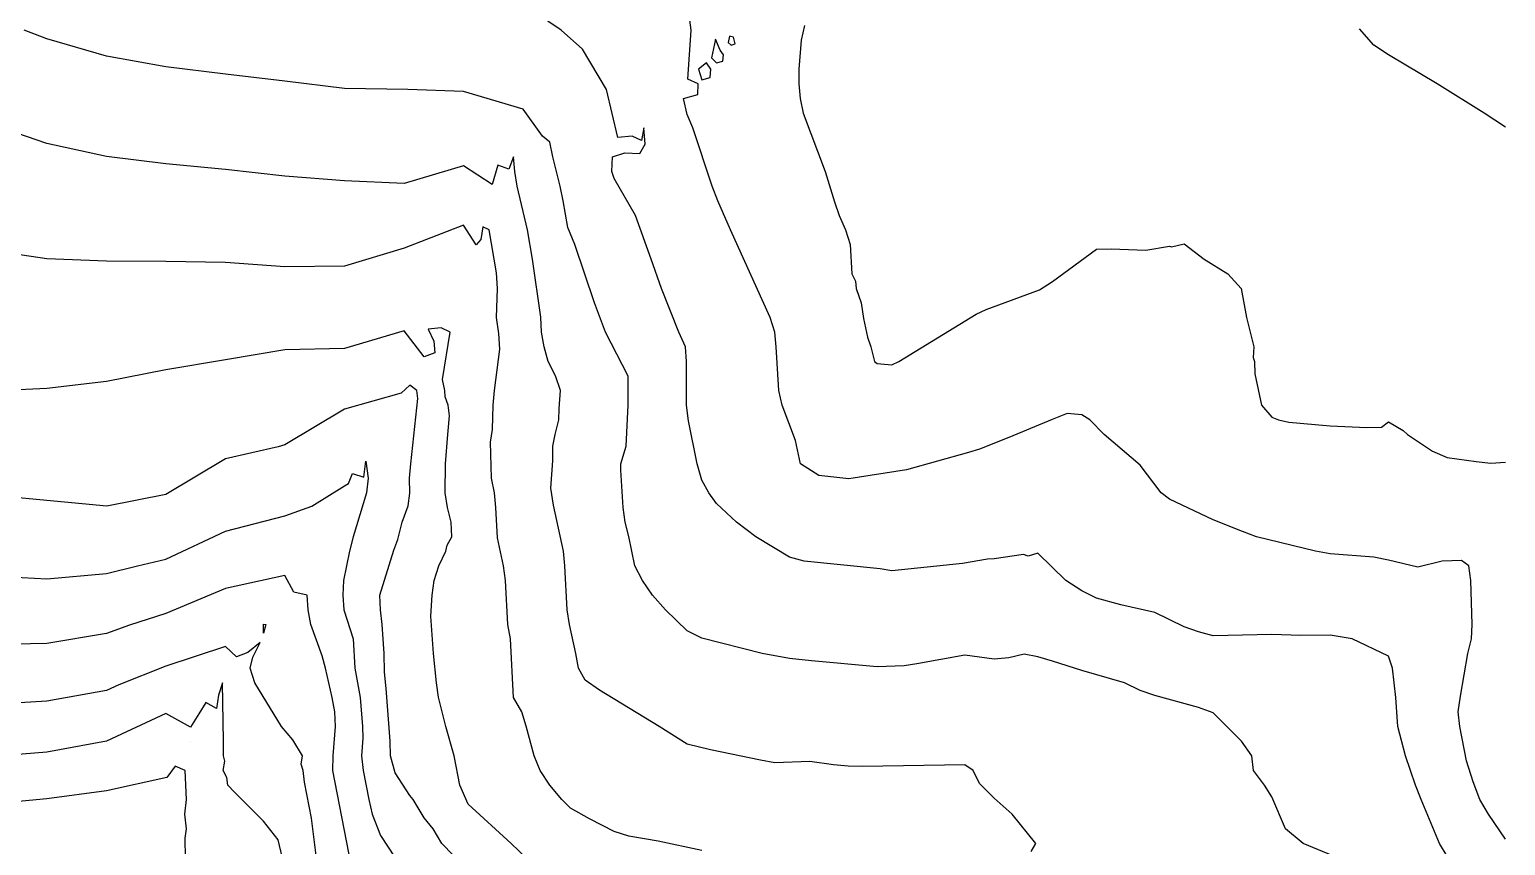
# Model space of a CAD drawing. Extents: x 4990 to 7010, y 3990 to 6010.
# Drawn here: x 6000 to 7010, y 4729 to 5287 of the extents above; entities that cross this region are included whole.
import ezdxf

# ---------------------------------------------------------------- set-up
doc = ezdxf.new("R2010")
doc.units = 0
doc.layers.add('Lines', color=7, linetype='Continuous')

msp = doc.modelspace()

# ---------------------------------------------------------------- linework, layer by layer
at = {"layer": 'Lines', "color": 0}
for p, q in [((6452.542, 5286.871, 225), (6447.448, 5327.619, 225)), ((6363.723, 5286.871, 215), (6337.619, 5304.38, 215)), ((6011.633, 5280.822, 205), (5996.034, 5286.871, 205)), ((6378.367, 5273.818, 215), (6363.723, 5286.871, 215)), ((6450.441, 5253.253, 225), (6452.542, 5286.871, 225)), ((6530.241, 5290, 235), (6527.867, 5280, 235)), ((6920, 5276.619, 245), (6910, 5287.575, 245)), ((6052.381, 5269.043, 205), (6011.633, 5280.822, 205)), ((6394.603, 5246.123, 215), (6378.367, 5273.818, 215)), ((6469.237, 5280.531, 225), (6466.563, 5267.854, 225)), ((6472.424, 5273.002, 225), (6469.237, 5280.531, 225)), ((6478.842, 5282.703, 225), (6477.881, 5278.314, 225)), ((6477.881, 5278.314, 225), (6480, 5276.544, 225)), ((6481.584, 5282.003, 225), (6478.842, 5282.703, 225)), ((6480, 5276.544, 225), (6482.684, 5277.316, 225)), ((6482.684, 5277.316, 225), (6481.584, 5282.003, 225)), ((6527.867, 5280, 235), (6526.401, 5260, 235)), ((6930.015, 5270, 245), (6920, 5276.619, 245)), ((6093.129, 5261.721, 205), (6052.381, 5269.043, 205)), ((6463.066, 5264.478, 225), (6457.558, 5260.159, 225)), ((6466.135, 5260, 225), (6463.066, 5264.478, 225)), ((6466.563, 5267.854, 225), (6470, 5264.49, 225)), ((6470, 5264.49, 225), (6474.38, 5265.62, 225)), ((6474.743, 5270, 225), (6472.424, 5273.002, 225)), ((6474.38, 5265.62, 225), (6474.743, 5270, 225)), ((6963.177, 5250, 245), (6930.015, 5270, 245)), ((6133.877, 5256.628, 205), (6093.129, 5261.721, 205)), ((6174.626, 5251.853, 205), (6133.877, 5256.628, 205)), ((6457.399, 5250, 225), (6450.441, 5253.253, 225)), ((6457.558, 5260.159, 225), (6460, 5252.872, 225)), ((6460, 5252.872, 225), (6465.714, 5254.286, 225)), ((6465.714, 5254.286, 225), (6466.135, 5260, 225)), ((6526.401, 5260, 235), (6526.423, 5250, 235)), ((6215.374, 5246.759, 205), (6174.626, 5251.853, 205)), ((6258.669, 5246.123, 205), (6215.374, 5246.759, 205)), ((6296.871, 5244.849, 205), (6258.669, 5246.123, 205)), ((6337.619, 5232.752, 205), (6296.871, 5244.849, 205)), ((6402.547, 5213.323, 215), (6394.603, 5246.123, 215)), ((6457.196, 5242.804, 225), (6457.399, 5250, 225)), ((6526.423, 5250, 235), (6527.321, 5240, 235)), ((6995.496, 5230, 245), (6963.177, 5250, 245)), ((6447.369, 5240, 225), (6457.196, 5242.804, 225)), ((6450, 5229.027, 225), (6447.369, 5240, 225)), ((6527.321, 5240, 235), (6529.326, 5230, 235)), ((6011.633, 5209.194, 195), (5970.884, 5223.202, 195)), ((6350.954, 5214.254, 205), (6337.619, 5232.752, 205)), ((6453.818, 5220, 225), (6450, 5229.027, 225)), ((6529.326, 5230, 235), (6544.259, 5190, 235)), ((7010, 5220.453, 245), (6995.496, 5230, 245)), ((6355.83, 5210, 205), (6350.954, 5214.254, 205)), ((6412.229, 5214.201, 215), (6402.547, 5213.323, 215)), ((6418.614, 5211.333, 215), (6412.229, 5214.201, 215)), ((6420.183, 5219.817, 215), (6418.614, 5211.333, 215)), ((6421.178, 5208.822, 215), (6420.183, 5219.817, 215)), ((6467.047, 5180, 225), (6453.818, 5220, 225)), ((6052.381, 5200.281, 195), (6011.633, 5209.194, 195)), ((6357.973, 5200, 205), (6355.83, 5210, 205)), ((6398.902, 5200, 215), (6407.151, 5202.849, 215)), ((6407.151, 5202.849, 215), (6417.565, 5202.435, 215)), ((6417.565, 5202.435, 215), (6421.178, 5208.822, 215)), ((6093.129, 5195.187, 195), (6052.381, 5200.281, 195)), ((6133.877, 5191.367, 195), (6093.129, 5195.187, 195)), ((6296.871, 5193.914, 195), (6256.123, 5181.816, 195)), ((6316.546, 5181.155, 195), (6296.871, 5193.914, 195)), ((6320.368, 5194.299, 195), (6316.546, 5181.155, 195)), ((6327.87, 5191.512, 195), (6320.368, 5194.299, 195)), ((6331.152, 5200, 195), (6327.87, 5191.512, 195)), ((6331.979, 5190, 195), (6331.152, 5200, 195)), ((6362.916, 5180, 205), (6357.973, 5200, 205)), ((6398.286, 5190, 215), (6398.902, 5200, 215)), ((6174.626, 5186.91, 195), (6133.877, 5191.367, 195)), ((6215.374, 5183.727, 195), (6174.626, 5186.91, 195)), ((6256.123, 5181.816, 195), (6215.374, 5183.727, 195)), ((6333.436, 5180, 195), (6331.979, 5190, 195)), ((6400, 5185.208, 215), (6398.286, 5190, 215)), ((6414.47, 5160, 215), (6400, 5185.208, 215)), ((6544.259, 5190, 235), (6550.814, 5169.186, 235)), ((6340.558, 5150, 195), (6333.436, 5180, 195)), ((6365.036, 5170, 205), (6362.916, 5180, 205)), ((6470.865, 5170, 225), (6467.047, 5180, 225)), ((6368.244, 5151.756, 205), (6365.036, 5170, 205)), ((6479.53, 5150, 225), (6470.865, 5170, 225)), ((6550.814, 5169.186, 235), (6554.033, 5160, 235)), ((6296.871, 5153.166, 185), (6256.123, 5137.566, 185)), ((6305.403, 5139.86, 185), (6296.871, 5153.166, 185)), ((6310.11, 5152.193, 185), (6308.657, 5143.508, 185)), ((6314.476, 5150, 185), (6310.11, 5152.193, 185)), ((6425.313, 5130, 215), (6414.47, 5160, 215)), ((6554.033, 5160, 235), (6558.264, 5150, 235)), ((6308.657, 5143.508, 185), (6305.403, 5139.86, 185)), ((6319.37, 5120.63, 185), (6314.476, 5150, 185)), ((6343.943, 5130, 195), (6340.558, 5150, 195)), ((6372.967, 5140, 205), (6368.244, 5151.756, 205)), ((6506.699, 5090, 225), (6479.53, 5150, 225)), ((6558.264, 5150, 235), (6561.525, 5140, 235)), ((6011.633, 5130.245, 185), (5970.884, 5136.293, 185)), ((6256.123, 5137.566, 185), (6215.374, 5125.151, 185)), ((6386.513, 5100, 205), (6372.967, 5140, 205)), ((6561.525, 5140, 235), (6562.543, 5120, 235)), ((6700, 5114.66, 235), (6730, 5136.767, 235)), ((6730, 5136.767, 235), (6740, 5137.13, 235)), ((6740, 5137.13, 235), (6763.949, 5136.051, 235)), ((6763.949, 5136.051, 235), (6780, 5138.887, 235)), ((6780, 5138.887, 235), (6781.513, 5138.487, 235)), ((6781.513, 5138.487, 235), (6790, 5140.47, 235)), ((6790, 5140.47, 235), (6803.715, 5130, 235)), ((6052.381, 5128.653, 185), (6011.633, 5130.245, 185)), ((6093.129, 5128.334, 185), (6052.381, 5128.653, 185)), ((6133.877, 5127.698, 185), (6093.129, 5128.334, 185)), ((6174.626, 5124.833, 185), (6133.877, 5127.698, 185)), ((6215.374, 5125.151, 185), (6174.626, 5124.833, 185)), ((6349.693, 5090.307, 195), (6343.943, 5130, 195)), ((6432.234, 5110, 215), (6425.313, 5130, 215)), ((6803.715, 5130, 235), (6820.077, 5120, 235)), ((6320.102, 5109.898, 185), (6319.37, 5120.63, 185)), ((6562.543, 5120, 235), (6565.088, 5114.912, 235)), ((6565.088, 5114.912, 235), (6565.515, 5110, 235)), ((6690.972, 5109.028, 235), (6700, 5114.66, 235)), ((6820.077, 5120, 235), (6828.995, 5110, 235)), ((6319.483, 5090, 185), (6320.102, 5109.898, 185)), ((6444.093, 5080, 215), (6432.234, 5110, 215)), ((6565.515, 5110, 235), (6568.948, 5100, 235)), ((6654.478, 5095.522, 235), (6690.972, 5109.028, 235)), ((6828.995, 5110, 235), (6832.8, 5090, 235)), ((6394.091, 5080, 205), (6386.513, 5100, 205)), ((6568.948, 5100, 235), (6570.678, 5089.322, 235)), ((6594.729, 5060, 235), (6647.609, 5092.391, 235)), ((6647.609, 5092.391, 235), (6654.478, 5095.522, 235)), ((6281.644, 5082.93, 175), (6272.549, 5082.092, 175)), ((6272.549, 5082.092, 175), (6276.612, 5073.967, 175)), ((6287.782, 5080, 175), (6281.644, 5082.93, 175)), ((6320.979, 5079.021, 185), (6319.483, 5090, 185)), ((6350.109, 5080, 195), (6349.693, 5090.307, 195)), ((6509.903, 5080.097, 225), (6506.699, 5090, 225)), ((6570.678, 5089.322, 235), (6573.381, 5076.619, 235)), ((6832.8, 5090, 235), (6837.699, 5070, 235)), ((6256.123, 5080.901, 175), (6215.374, 5068.804, 175)), ((6269.991, 5063.049, 175), (6256.123, 5080.901, 175)), ((6276.612, 5073.967, 175), (6277.304, 5065.839, 175)), ((6282.382, 5047.618, 175), (6287.782, 5080, 175)), ((6321.718, 5068.282, 185), (6320.979, 5079.021, 185)), ((6351.927, 5070, 195), (6350.109, 5080, 195)), ((6409.483, 5050, 205), (6394.091, 5080, 205)), ((6448.841, 5070, 215), (6444.093, 5080, 215)), ((6510.777, 5070, 225), (6509.903, 5080.097, 225)), ((6573.381, 5076.619, 235), (6575.698, 5070, 235)), ((6174.626, 5067.849, 175), (6133.877, 5061.164, 175)), ((6215.374, 5068.804, 175), (6174.626, 5067.849, 175)), ((6277.304, 5065.839, 175), (6269.991, 5063.049, 175)), ((6318.089, 5040, 185), (6321.718, 5068.282, 185)), ((6354.773, 5060, 195), (6351.927, 5070, 195)), ((6449.53, 5060, 215), (6448.841, 5070, 215)), ((6512.716, 5040, 225), (6510.777, 5070, 225)), ((6575.698, 5070, 235), (6578.181, 5060, 235)), ((6837.699, 5070, 235), (6837.378, 5062.622, 235)), ((6837.378, 5062.622, 235), (6838.18, 5060, 235)), ((6093.129, 5054.16, 175), (6052.381, 5046.201, 175)), ((6133.877, 5061.164, 175), (6093.129, 5054.16, 175)), ((6359.798, 5050.202, 195), (6354.773, 5060, 195)), ((6449.43, 5030, 215), (6449.53, 5060, 215)), ((6578.181, 5060, 235), (6580, 5058.604, 235)), ((6580, 5058.604, 235), (6590, 5057.691, 235)), ((6590, 5057.691, 235), (6594.729, 5060, 235)), ((6838.18, 5060, 235), (6838.496, 5051.504, 235)), ((6838.496, 5051.504, 235), (6843.052, 5030, 235)), ((6011.633, 5041.426, 175), (5970.884, 5039.516, 175)), ((6052.381, 5046.201, 175), (6011.633, 5041.426, 175)), ((6260.049, 5043.663, 165), (6254.193, 5038.336, 165)), ((6264.774, 5040, 165), (6260.049, 5043.663, 165)), ((6284.14, 5040, 175), (6282.382, 5047.618, 175)), ((6363.199, 5040, 195), (6359.798, 5050.202, 195)), ((6409.449, 5030, 205), (6409.483, 5050, 205)), ((6254.193, 5038.336, 165), (6215.374, 5027.419, 165)), ((6260.716, 4990, 165), (6265.496, 5034.504, 165)), ((6265.496, 5034.504, 165), (6264.774, 5040, 165)), ((6284.302, 5035.698, 175), (6284.14, 5040, 175)), ((6286.244, 5030, 175), (6284.302, 5035.698, 175)), ((6317.205, 5030, 185), (6318.089, 5040, 185)), ((6362.316, 5027.684, 195), (6363.199, 5040, 195)), ((6514.827, 5030, 225), (6512.716, 5040, 225)), ((6215.374, 5027.419, 165), (6174.626, 5002.906, 165)), ((6285.994, 5010, 175), (6287.295, 5022.705, 175)), ((6287.295, 5022.705, 175), (6286.244, 5030, 175)), ((6316.67, 5013.33, 185), (6317.205, 5030, 185)), ((6362.097, 5020, 195), (6362.316, 5027.684, 195)), ((6408.064, 5001.936, 205), (6409.449, 5030, 205)), ((6450.78, 5019.22, 215), (6449.43, 5030, 215)), ((6524.136, 5005.864, 225), (6514.827, 5030, 225)), ((6710, 5024.362, 225), (6699.665, 5020.335, 225)), ((6720, 5023.463, 225), (6710, 5024.362, 225)), ((6725.514, 5020, 225), (6720, 5023.463, 225)), ((6843.052, 5030, 235), (6850, 5021.948, 235)), ((6850, 5021.948, 235), (6854.603, 5020, 235)), ((6315.271, 5004.729, 185), (6316.67, 5013.33, 185)), ((6359.483, 5010, 195), (6362.097, 5020, 195)), ((6456.77, 4990, 215), (6450.78, 5019.22, 215)), ((6699.665, 5020.335, 225), (6670, 5007.831, 225)), ((6735.312, 5010, 225), (6725.514, 5020, 225)), ((6854.603, 5020, 235), (6861.674, 5018.326, 235)), ((6861.674, 5018.326, 235), (6890, 5015.888, 235)), ((6890, 5015.888, 235), (6915.129, 5014.871, 235)), ((6915.129, 5014.871, 235), (6925.078, 5014.922, 235)), ((6925.078, 5014.922, 235), (6930, 5018.578, 235)), ((6930, 5018.578, 235), (6940, 5012.635, 235)), ((6940, 5012.635, 235), (6943.029, 5010, 235)), ((6169.851, 5001.633, 165), (6133.877, 4993.356, 165)), ((6174.626, 5002.906, 165), (6169.851, 5001.633, 165)), ((6284.567, 4990, 175), (6285.994, 5010, 175)), ((6316.094, 4980, 185), (6315.271, 5004.729, 185)), ((6357.997, 5002.003, 195), (6359.483, 5010, 195)), ((6358.022, 4991.978, 195), (6357.997, 5002.003, 195)), ((6404.542, 4990, 205), (6408.064, 5001.936, 205)), ((6527.552, 4990, 225), (6524.136, 5005.864, 225)), ((6670, 5007.831, 225), (6650.083, 4999.917, 225)), ((6760, 4989.04, 225), (6735.312, 5010, 225)), ((6943.029, 5010, 235), (6960, 4998.527, 235)), ((6133.877, 4993.356, 165), (6093.129, 4968.843, 165)), ((6228.67, 4980.867, 155), (6230, 4991.675, 155)), ((6230, 4991.675, 155), (6231.638, 4980, 155)), ((6356.702, 4973.298, 195), (6358.022, 4991.978, 195)), ((6642.399, 4997.601, 225), (6600, 4985.701, 225)), ((6650.083, 4999.917, 225), (6642.399, 4997.601, 225)), ((6960, 4998.527, 235), (6970, 4994.184, 235)), ((6970, 4994.184, 235), (6990, 4991.395, 235)), ((6990, 4991.395, 235), (7000, 4990.367, 235)), ((7000, 4990.367, 235), (7010, 4990.966, 235)), ((6218.073, 4976.473, 155), (6220.766, 4983.177, 155)), ((6220.766, 4983.177, 155), (6228.67, 4980.867, 155)), ((6259.896, 4980.104, 165), (6260.716, 4990, 165)), ((6284.16, 4970, 175), (6284.567, 4990, 175)), ((6404.478, 4985.522, 205), (6404.542, 4990, 205)), ((6406.025, 4960, 205), (6404.478, 4985.522, 205)), ((6460, 4978.603, 215), (6456.77, 4990, 215)), ((6540, 4981.858, 225), (6527.552, 4990, 225)), ((6560.485, 4979.515, 225), (6540, 4981.858, 225)), ((6600, 4985.701, 225), (6560.485, 4979.515, 225)), ((6774.345, 4970, 225), (6760, 4989.04, 225)), ((6193.09, 4960.884, 155), (6215.374, 4974.892, 155)), ((6215.374, 4974.892, 155), (6218.073, 4976.473, 155)), ((6231.638, 4980, 155), (6230.506, 4970, 155)), ((6260.181, 4969.819, 165), (6259.896, 4980.104, 165)), ((6317.965, 4970, 185), (6316.094, 4980, 185)), ((6358.39, 4961.61, 195), (6356.702, 4973.298, 195)), ((6464.77, 4970, 215), (6460, 4978.603, 215)), ((6052.699, 4960.884, 165), (5970.884, 4968.525, 165)), ((6093.129, 4968.843, 165), (6052.699, 4960.884, 165)), ((6174.626, 4954.199, 155), (6193.09, 4960.884, 155)), ((6230.506, 4970, 155), (6221.412, 4940, 155)), ((6254.761, 4950, 165), (6258.858, 4961.142, 165)), ((6258.858, 4961.142, 165), (6260.181, 4969.819, 165)), ((6285.92, 4960, 175), (6284.16, 4970, 175)), ((6318.952, 4960, 185), (6317.965, 4970, 185)), ((6365.23, 4930, 195), (6358.39, 4961.61, 195)), ((6470, 4962.829, 215), (6464.77, 4970, 215)), ((6483.703, 4950, 215), (6470, 4962.829, 215)), ((6780, 4965.766, 225), (6774.345, 4970, 225)), ((6810, 4951.587, 225), (6780, 4965.766, 225)), ((6133.877, 4943.694, 155), (6174.626, 4954.199, 155)), ((6288.421, 4950, 175), (6285.92, 4960, 175)), ((6320, 4939.13, 185), (6318.952, 4960, 185)), ((6407.428, 4950, 205), (6406.025, 4960, 205)), ((6830, 4943.516, 225), (6810, 4951.587, 225)), ((6093.129, 4924.593, 155), (6133.877, 4943.694, 155)), ((6221.412, 4940, 155), (6218.88, 4930, 155)), ((6251.799, 4938.201, 165), (6254.761, 4950, 165)), ((6285.709, 4934.291, 175), (6288.777, 4940, 175)), ((6288.777, 4940, 175), (6288.421, 4950, 175)), ((6409.966, 4940.034, 205), (6407.428, 4950, 205)), ((6414.18, 4920, 205), (6409.966, 4940.034, 205)), ((6496.946, 4940, 215), (6483.703, 4950, 215)), ((6520, 4926.048, 215), (6496.946, 4940, 215)), ((6839.573, 4940, 225), (6830, 4943.516, 225)), ((6880, 4930.2, 225), (6839.573, 4940, 225)), ((6218.88, 4930, 155), (6214.759, 4910, 155)), ((6239.661, 4900, 165), (6249.231, 4930.769, 165)), ((6249.231, 4930.769, 165), (6251.799, 4938.201, 165)), ((6279.898, 4920, 175), (6284.724, 4930, 175)), ((6284.724, 4930, 175), (6285.709, 4934.291, 175)), ((6324.14, 4920, 185), (6320, 4939.13, 185)), ((6366.259, 4920, 195), (6365.23, 4930, 195)), ((6890, 4928.247, 225), (6880, 4930.2, 225)), ((6052.381, 4914.724, 155), (6073.71, 4920.136, 155)), ((6073.71, 4920.136, 155), (6093.129, 4924.593, 155)), ((6276.826, 4910, 175), (6279.898, 4920, 175)), ((6325.609, 4910, 185), (6324.14, 4920, 185)), ((6367.75, 4890, 195), (6366.259, 4920, 195)), ((6419.25, 4910, 205), (6414.18, 4920, 205)), ((6530, 4923.356, 215), (6520, 4926.048, 215)), ((6581.945, 4918.055, 215), (6530, 4923.356, 215)), ((6638.272, 4921.728, 215), (6590, 4916.685, 215)), ((6655.404, 4924.596, 215), (6638.272, 4921.728, 215)), ((6660, 4924.941, 215), (6655.404, 4924.596, 215)), ((6680, 4927.809, 215), (6660, 4924.941, 215)), ((6683.237, 4926.763, 215), (6680, 4927.809, 215)), ((6690, 4928.671, 215), (6683.237, 4926.763, 215)), ((6709.166, 4910, 215), (6690, 4928.671, 215)), ((6920, 4925.894, 225), (6890, 4928.247, 225)), ((6930, 4923.876, 225), (6920, 4925.894, 225)), ((6950, 4919.157, 225), (6930, 4923.876, 225)), ((6966.654, 4923.346, 225), (6950, 4919.157, 225)), ((6980, 4923.75, 225), (6966.654, 4923.346, 225)), ((6984.862, 4920, 225), (6980, 4923.75, 225)), ((6986.319, 4910, 225), (6984.862, 4920, 225)), ((5970.884, 4913.451, 155), (6011.633, 4911.223, 155)), ((6011.633, 4911.223, 155), (6052.381, 4914.724, 155)), ((6174.626, 4913.451, 145), (6133.877, 4904.537, 145)), ((6180.655, 4901.93, 145), (6174.626, 4913.451, 145)), ((6214.759, 4910, 155), (6214.272, 4900, 155)), ((6275.373, 4900, 175), (6276.826, 4910, 175)), ((6327.238, 4880, 185), (6325.609, 4910, 185)), ((6426.109, 4900, 205), (6419.25, 4910, 205)), ((6590, 4916.685, 215), (6581.945, 4918.055, 215)), ((6720, 4902.842, 215), (6709.166, 4910, 215)), ((6987.179, 4880, 225), (6986.319, 4910, 225)), ((6133.877, 4904.537, 145), (6093.129, 4887.347, 145)), ((6189.916, 4900, 145), (6180.655, 4901.93, 145)), ((6190.472, 4890, 145), (6189.916, 4900, 145)), ((6214.272, 4900, 155), (6214.829, 4890, 155)), ((6240.072, 4890, 165), (6239.661, 4900, 165)), ((6274.467, 4885.533, 175), (6275.373, 4900, 175)), ((6434.972, 4890, 205), (6426.109, 4900, 205)), ((6730, 4897.915, 215), (6720, 4902.842, 215)), ((6192.374, 4880, 145), (6190.472, 4890, 145)), ((6214.829, 4890, 155), (6221.213, 4870, 155)), ((6241.191, 4880, 165), (6240.072, 4890, 165)), ((6369.373, 4880, 195), (6367.75, 4890, 195)), ((6450, 4875.673, 205), (6434.972, 4890, 205)), ((6746.714, 4893.286, 215), (6730, 4897.915, 215)), ((6770, 4888.056, 215), (6746.714, 4893.286, 215)), ((6068.298, 4879.388, 145), (6052.381, 4873.658, 145)), ((6093.129, 4887.347, 145), (6068.298, 4879.388, 145)), ((6159.959, 4880.029, 135), (6161.481, 4880, 135)), ((6160, 4874.06, 135), (6159.959, 4880.029, 135)), ((6161.481, 4880, 135), (6160, 4874.06, 135)), ((6200, 4858.461, 145), (6192.374, 4880, 145)), ((6242.48, 4860, 165), (6241.191, 4880, 165)), ((6276.255, 4860, 175), (6274.467, 4885.533, 175)), ((6329.091, 4870, 185), (6327.238, 4880, 185)), ((6373.738, 4860, 195), (6369.373, 4880, 195)), ((6790, 4878.196, 215), (6770, 4888.056, 215)), ((6986.823, 4870, 225), (6987.179, 4880, 225)), ((6052.381, 4873.658, 145), (6011.633, 4866.973, 145)), ((6221.213, 4870, 155), (6222.358, 4850, 155)), ((6331.117, 4830, 185), (6329.091, 4870, 185)), ((6460, 4870.507, 205), (6450, 4875.673, 205)), ((6501.248, 4860, 205), (6460, 4870.507, 205)), ((6800, 4874.854, 215), (6790, 4878.196, 215)), ((6810, 4872.25, 215), (6800, 4874.854, 215)), ((6850, 4873.055, 215), (6810, 4872.25, 215)), ((6870, 4872.286, 215), (6850, 4873.055, 215)), ((6890, 4872.512, 215), (6870, 4872.286, 215)), ((6905.074, 4870, 215), (6890, 4872.512, 215)), ((6930, 4858.222, 215), (6905.074, 4870, 215)), ((6984.336, 4860, 225), (6986.823, 4870, 225)), ((6011.633, 4866.973, 145), (5970.884, 4866.018, 145)), ((6133.877, 4864.744, 135), (6093.129, 4851.374, 135)), ((6141.56, 4857.745, 135), (6133.877, 4864.744, 135)), ((6149.281, 4860.762, 135), (6141.56, 4857.745, 135)), ((6157.639, 4867.639, 135), (6149.281, 4860.762, 135)), ((6152.523, 4857.477, 135), (6157.639, 4867.639, 135)), ((6242.727, 4847.273, 165), (6242.48, 4860, 165)), ((6278.262, 4840, 175), (6276.255, 4860, 175)), ((6375.589, 4850, 195), (6373.738, 4860, 195)), ((6520, 4856.522, 205), (6501.248, 4860, 205)), ((6680.472, 4859.528, 205), (6670, 4857.071, 205)), ((6690, 4857.758, 205), (6680.472, 4859.528, 205)), ((6979.215, 4830.785, 225), (6984.336, 4860, 225)), ((6093.129, 4851.374, 135), (6060.977, 4838.64, 135)), ((6150.745, 4850, 135), (6152.523, 4857.477, 135)), ((6154.058, 4840, 135), (6150.745, 4850, 135)), ((6202.344, 4850, 145), (6200, 4858.461, 145)), ((6206.833, 4830, 145), (6202.344, 4850, 145)), ((6222.358, 4850, 155), (6226.169, 4830, 155)), ((6380, 4841.699, 195), (6375.589, 4850, 195)), ((6535.035, 4854.965, 205), (6520, 4856.522, 205)), ((6580, 4850.827, 205), (6535.035, 4854.965, 205)), ((6598.457, 4851.543, 205), (6580, 4850.827, 205)), ((6607.093, 4852.907, 205), (6598.457, 4851.543, 205)), ((6640, 4858.888, 205), (6607.093, 4852.907, 205)), ((6660, 4856.27, 205), (6640, 4858.888, 205)), ((6670, 4857.071, 205), (6660, 4856.27, 205)), ((6700, 4854.887, 205), (6690, 4857.758, 205)), ((6720, 4848.344, 205), (6700, 4854.887, 205)), ((6932.755, 4850, 215), (6930, 4858.222, 215)), ((6935.058, 4830, 215), (6932.755, 4850, 215)), ((6131.969, 4840, 125), (6129.174, 4831.437, 125)), ((6132.604, 4800, 125), (6131.969, 4840, 125)), ((6172.182, 4810, 135), (6154.058, 4840, 135)), ((6243.881, 4836.119, 165), (6242.727, 4847.273, 165)), ((6279.758, 4830.242, 175), (6278.262, 4840, 175)), ((6390, 4834.867, 195), (6380, 4841.699, 195)), ((6749.279, 4840, 205), (6720, 4848.344, 205)), ((6760, 4834.744, 205), (6749.279, 4840, 205)), ((6052.381, 4834.819, 135), (6011.633, 4827.498, 135)), ((6060.977, 4838.64, 135), (6052.381, 4834.819, 135)), ((6129.174, 4831.437, 125), (6127.775, 4822.448, 125)), ((6208.762, 4820, 145), (6206.833, 4830, 145)), ((6226.169, 4830, 155), (6227.709, 4810, 155)), ((6246.607, 4800, 165), (6243.881, 4836.119, 165)), ((6284.802, 4810, 175), (6279.758, 4830.242, 175)), ((6336.729, 4820, 185), (6331.117, 4830, 185)), ((6430.722, 4810, 195), (6390, 4834.867, 195)), ((6770, 4831.379, 205), (6760, 4834.744, 205)), ((6800, 4823.049, 205), (6770, 4831.379, 205)), ((6936.216, 4810, 215), (6935.058, 4830, 215)), ((6977.597, 4820, 225), (6979.215, 4830.785, 225)), ((6011.633, 4827.498, 135), (5970.884, 4824.951, 135)), ((6093.129, 4818.902, 125), (6052.381, 4800.12, 125)), ((6109.955, 4809.725, 125), (6093.129, 4818.902, 125)), ((6120.436, 4826.453, 125), (6115.695, 4818.669, 125)), ((6127.775, 4822.448, 125), (6120.436, 4826.453, 125)), ((6209.13, 4810, 145), (6208.762, 4820, 145)), ((6339.754, 4810.246, 185), (6336.729, 4820, 185)), ((6810, 4819.421, 205), (6800, 4823.049, 205)), ((6829.254, 4800, 205), (6810, 4819.421, 205)), ((6978.831, 4810, 225), (6977.597, 4820, 225)), ((6115.695, 4818.669, 125), (6109.955, 4809.725, 125)), ((6180, 4800.869, 135), (6172.182, 4810, 135)), ((6207.721, 4790, 145), (6209.13, 4810, 145)), ((6227.709, 4810, 155), (6227.889, 4802.111, 155)), ((6290.429, 4790, 175), (6284.802, 4810, 175)), ((6345.218, 4790, 185), (6339.754, 4810.246, 185)), ((6450, 4797.978, 195), (6430.722, 4810, 195)), ((6941.682, 4790, 215), (6936.216, 4810, 215)), ((6983.398, 4786.602, 225), (6978.831, 4810, 225)), ((6052.381, 4800.12, 125), (6011.633, 4792.479, 125)), ((6109.806, 4800.131, 115), (6109.806, 4800.131, 115)), ((6132.486, 4790, 125), (6132.604, 4800, 125)), ((6186.513, 4790, 135), (6180, 4800.869, 135)), ((6227.889, 4802.111, 155), (6227.092, 4790, 155)), ((6246.866, 4790, 165), (6246.607, 4800, 165)), ((6836.456, 4790, 205), (6829.254, 4800, 205)), ((6011.633, 4792.479, 125), (5970.884, 4789.296, 125)), ((6133.558, 4786.442, 125), (6132.486, 4790, 125)), ((6185.669, 4784.331, 135), (6186.513, 4790, 135)), ((6207.324, 4780, 145), (6207.721, 4790, 145)), ((6227.092, 4790, 155), (6228.029, 4780, 155)), ((6250, 4778.266, 165), (6246.866, 4790, 165)), ((6294.229, 4770, 175), (6290.429, 4790, 175)), ((6349.306, 4780, 185), (6345.218, 4790, 185)), ((6465.886, 4794.114, 195), (6450, 4797.978, 195)), ((6500, 4787.124, 195), (6465.886, 4794.114, 195)), ((6837.529, 4780, 205), (6836.456, 4790, 205)), ((6948.405, 4770, 215), (6941.682, 4790, 215)), ((6099.432, 4782.89, 115), (6093.686, 4775.232, 115)), ((6106.269, 4780, 115), (6099.432, 4782.89, 115)), ((6107.231, 4760, 115), (6106.269, 4780, 115)), ((6132.38, 4780, 125), (6133.558, 4786.442, 125)), ((6134.846, 4775.154, 125), (6132.38, 4780, 125)), ((6187.161, 4780, 135), (6185.669, 4784.331, 135)), ((6188.038, 4771.962, 135), (6187.161, 4780, 135)), ((6220, 4715.388, 145), (6207.324, 4780, 145)), ((6228.029, 4780, 155), (6231.976, 4760, 155)), ((6355.927, 4770, 185), (6349.306, 4780, 185)), ((6510, 4785.269, 195), (6500, 4787.124, 195)), ((6533.966, 4786.034, 195), (6510, 4785.269, 195)), ((6550, 4783.735, 195), (6533.966, 4786.034, 195)), ((6560, 4782.851, 195), (6550, 4783.735, 195)), ((6570, 4782.646, 195), (6560, 4782.851, 195)), ((6640, 4783.906, 195), (6570, 4782.646, 195)), ((6645.759, 4780, 195), (6640, 4783.906, 195)), ((6650, 4770.974, 195), (6645.759, 4780, 195)), ((6845.153, 4770, 205), (6837.529, 4780, 205)), ((6987.854, 4772.146, 225), (6983.398, 4786.602, 225)), ((6093.686, 4775.232, 115), (6052.381, 4766.057, 115)), ((6135.558, 4770, 125), (6134.846, 4775.154, 125)), ((6140, 4765.027, 125), (6135.558, 4770, 125)), ((6192.777, 4747.223, 135), (6188.038, 4771.962, 135)), ((6260, 4762.87, 165), (6250, 4778.266, 165)), ((6300, 4756.872, 175), (6294.229, 4770, 175)), ((6364.085, 4760, 185), (6355.927, 4770, 185)), ((6660, 4761.099, 195), (6650, 4770.974, 195)), ((6850, 4761.901, 205), (6845.153, 4770, 205)), ((6952.314, 4760, 215), (6948.405, 4770, 215)), ((6992.531, 4760, 225), (6987.854, 4772.146, 225)), ((6011.633, 4760.645, 115), (5974.705, 4757.143, 115)), ((6052.381, 4766.057, 115), (6011.633, 4760.645, 115)), ((6106.115, 4750, 115), (6107.231, 4760, 115)), ((6160, 4745.231, 125), (6140, 4765.027, 125)), ((6231.976, 4760, 155), (6234.333, 4750, 155)), ((6262.458, 4760, 165), (6260, 4762.87, 165)), ((6270, 4747.474, 165), (6262.458, 4760, 165)), ((6370, 4754.226, 185), (6364.085, 4760, 185)), ((6672.316, 4750, 195), (6660, 4761.099, 195)), ((6859.478, 4740, 205), (6850, 4761.901, 205)), ((6964.893, 4730, 215), (6952.314, 4760, 215)), ((6998.42, 4750, 225), (6992.531, 4760, 225)), ((6107.162, 4740, 115), (6106.115, 4750, 115)), ((6234.333, 4750, 155), (6240, 4735.559, 155)), ((6329.417, 4730, 175), (6300, 4756.872, 175)), ((6383.139, 4746.861, 185), (6370, 4754.226, 185)), ((6688.479, 4730, 195), (6672.316, 4750, 195)), ((7010, 4733.034, 225), (6998.42, 4750, 225)), ((6106.348, 4733.652, 115), (6107.162, 4740, 115)), ((6170, 4732.512, 125), (6160, 4745.231, 125)), ((6196.166, 4720, 135), (6192.777, 4747.223, 135)), ((6276.096, 4740, 165), (6270, 4747.474, 165)), ((6282.085, 4730, 165), (6276.096, 4740, 165)), ((6400, 4738.23, 185), (6383.139, 4746.861, 185)), ((6410, 4735.067, 185), (6400, 4738.23, 185)), ((6871.536, 4730, 205), (6859.478, 4740, 205)), ((6106.606, 4720, 115), (6106.348, 4733.652, 115)), ((6173.001, 4720, 125), (6170, 4732.512, 125)), ((6240, 4735.559, 155), (6250, 4720.163, 155)), ((6340, 4670.19, 165), (6282.085, 4730, 165)), ((6339.938, 4720, 175), (6329.417, 4730, 175)), ((6430, 4731.466, 185), (6410, 4735.067, 185)), ((6460, 4725.256, 185), (6430, 4731.466, 185)), ((6685.416, 4724.584, 195), (6688.479, 4730, 195)), ((6930, 4705.852, 205), (6871.536, 4730, 205)), ((6970, 4721.26, 215), (6964.893, 4730, 215))]:
    msp.add_line(p, q, dxfattribs=at)

doc.saveas('drawing.dxf')
